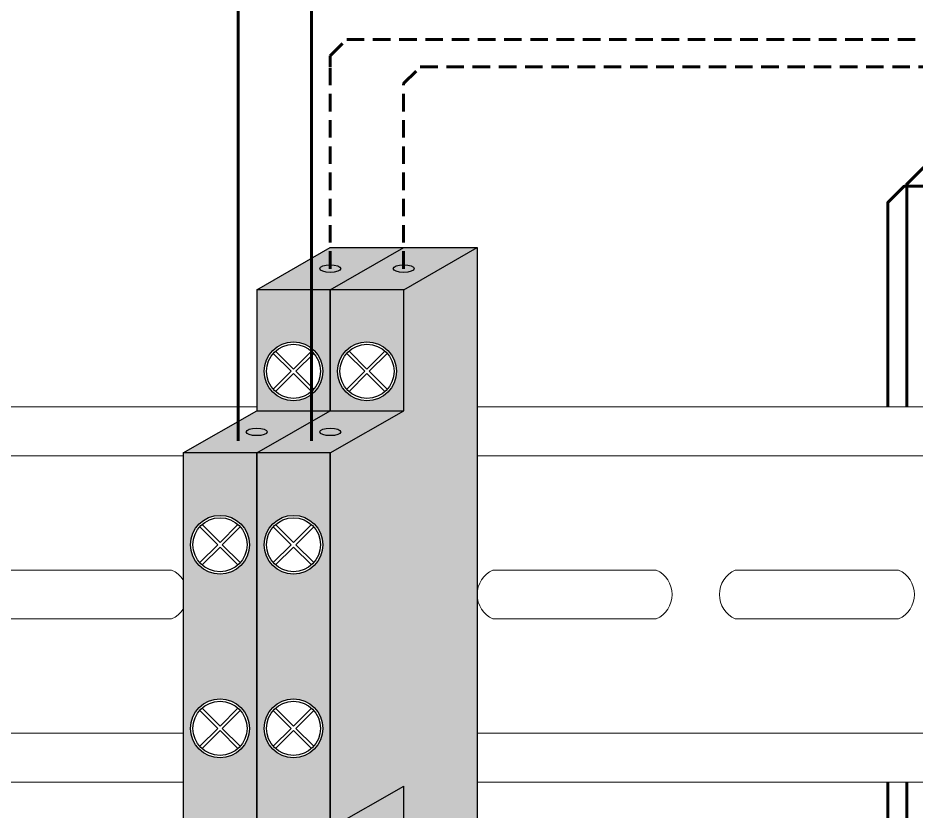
# Model space of a CAD drawing. Header units: millimetres. Extents: x -559267 to 5835, y 0 to 209897.
# Drawn here: x 881.72 to 922.48, y 172.55 to 208.56 of the extents above; entities that cross this region are included whole.
import ezdxf

# ---------------------------------------------------------------- set-up
doc = ezdxf.new("R2010")
doc.units = ezdxf.units.MM
doc.set_wipeout_variables(frame=1)
doc.linetypes.add('HIDDEN2', pattern=[4.7625, 3.175, -1.5875])
doc.layers.add('Таблицы', color=7, linetype='Continuous', lineweight=13)

# ---------------------------------------------------------------- blocks, each defined once
blk = doc.blocks.new('Дин')
blk.add_wipeout([(-0.76, 46), (-0.76, 0), (228.89, 0), (228.89, 46)])
blk.add_lwpolyline([(228.89, 46), (-0.76, 46), (-0.76, 0), (228.89, 0)])
at = {"layer": 'Таблицы'}
for points in [[(-0.76, 40), (-0.76, 40), (228.89, 40)], [(-0.76, 6), (-0.76, 6), (228.89, 6)]]:
    blk.add_lwpolyline(points, dxfattribs=at)
for points in [[(56.66, 26), (56.66, 26), (36.66, 26), (36.66, 26, 0.644829), (36.66, 20), (36.66, 20), (56.66, 20), (56.66, 20, 0.644829)], [(86.34, 26), (86.34, 26), (66.34, 26), (66.34, 26, 0.644829), (66.34, 20), (66.34, 20), (86.34, 20), (86.34, 20, 0.644829)], [(116.02, 26), (116.02, 26), (96.02, 26), (96.02, 26, 0.644829), (96.02, 20), (96.02, 20), (116.02, 20), (116.02, 20, 0.644829)], [(145.7, 26), (145.7, 26), (125.7, 26), (125.7, 26, 0.644829), (125.7, 20), (125.7, 20), (145.7, 20), (145.7, 20, 0.644829)]]:
    blk.add_lwpolyline(points, format="xyb", close=True, dxfattribs=at)
blk = doc.blocks.new('Клема')
blk.add_wipeout([(9, 90.16), (18, 90.16), (18, 5.16), (9, 0), (0, 0), (0, 19), (-9, 19), (-9, 65), (0, 70.16), (0, 85)])
at = {"true_color": 0x939598}
h = blk.add_hatch(color=252, dxfattribs=at)
h.dxf.hatch_style = 1
h.paths.add_polyline_path([(9, 70.16), (0, 70.16), (-9, 65), (0, 65)])
h.paths.add_polyline_path([(9, 85), (0, 85), (0, 85), (0, 70.16), (9, 70.16)])
h.paths.add_polyline_path([(8.1, 75, -1), (0.9, 75, -1)], flags=16)
h.paths.add_polyline_path([(7.81, 75, -1), (1.19, 75, -1)], flags=0)
h.paths.add_polyline_path([(18, 90.16), (9, 90.16), (0, 85), (9, 85)])
h.paths.add_polyline_path([(0, 65), (-9, 65), (-9, 65), (-9, 19), (0, 19), (0, 19)])
h.paths.add_polyline_path([(-0.9, 53.75, -1), (-8.1, 53.75, -1)], flags=16)
h.paths.add_polyline_path([(-1.19, 53.75, -1), (-7.81, 53.75, -1)], flags=0)
h.paths.add_polyline_path([(-0.9, 31.25, -1), (-8.1, 31.25, -1)], flags=16)
h.paths.add_polyline_path([(-1.19, 31.25, -1), (-7.81, 31.25, -1)], flags=0)
h.paths.add_polyline_path([(9, 24.16), (0, 19), (0, 19), (0, 0), (9, 0)])
h.paths.add_polyline_path([(8.1, 9.5, -1), (0.9, 9.5, -1)], flags=16)
h.paths.add_polyline_path([(7.81, 9.5, -1), (1.19, 9.5, -1)], flags=0)
at = {"true_color": 0xc7c8ca}
h = blk.add_hatch(color=9, dxfattribs=at)
h.dxf.hatch_style = 1
h.paths.add_polyline_path([(18, 90.16), (9, 85), (9, 70.16), (0, 65), (0, 19), (9, 24.16), (9, 0), (18, 5.16)])
for points in [[(0, 85), (9, 90.16)], [(9, 85), (18, 90.16)], [(9, 90.16), (18, 90.16), (18, 5.16)], [(9, 85), (0, 85), (0, 70.16)], [(9, 70.16), (9, 85)], [(2.02, 72.81), (4.22, 75), (2.02, 77.19)], [(2.31, 77.48), (4.5, 75.28), (6.69, 77.48)], [(6.98, 77.19), (4.78, 75), (6.98, 72.81)], [(6.69, 72.52), (4.5, 74.72), (2.31, 72.52)], [(-9, 65), (0, 70.16)], [(0, 65), (9, 70.16)], [(0, 70.16), (9, 70.16)], [(0, 65), (-9, 65), (-9, 19), (0, 19), (0, 65)], [(0, 65), (0, 0), (9, 0), (9, 24.16)], [(-6.69, 56.23), (-4.5, 54.03), (-2.31, 56.23)], [(-6.98, 51.56), (-4.78, 53.75), (-6.98, 55.94)], [(-2.02, 55.94), (-4.22, 53.75), (-2.02, 51.56)], [(-2.31, 51.27), (-4.5, 53.47), (-6.69, 51.27)], [(-6.98, 33.44), (-4.78, 31.25), (-6.98, 29.06)], [(-2.31, 33.73), (-4.5, 31.53), (-6.69, 33.73)], [(-2.02, 29.06), (-4.22, 31.25), (-2.02, 33.44)], [(-6.69, 28.77), (-4.5, 30.97), (-2.31, 28.77)], [(0, 19), (9, 24.16)], [(2.02, 7.31), (4.22, 9.5), (2.02, 11.69)], [(2.3, 11.98), (4.5, 9.78), (6.69, 11.98)], [(6.98, 11.69), (4.78, 9.5), (6.98, 7.31)], [(6.69, 7.02), (4.5, 9.22), (2.3, 7.02)], [(9, 0), (18, 5.16)]]:
    blk.add_lwpolyline(points)
for centre, radius in [((4.5, 75), 3.6), ((4.5, 75), 3.31), ((-4.5, 53.75), 3.6), ((-4.5, 53.75), 3.31), ((-4.5, 31.25), 3.6), ((-4.5, 31.25), 3.31), ((4.5, 9.5), 3.6), ((4.5, 9.5), 3.31)]:
    blk.add_circle(centre, radius)
for centre in [(9, 87.58), (0, 67.58)]:
    blk.add_ellipse(centre, major_axis=(1.29, 0), ratio=0.358431)
blk = doc.blocks.new('$RECOVER_230809152414-111111')
at = {"color": 116, "lineweight": 60, "true_color": 0x136734}
blk.add_lwpolyline([(263.23, 552.3), (263.23, 567.4), (260.27, 570.36), (242.34, 570.36), (239.38, 567.4), (239.38, 374.73), (236.41, 371.77), (83.41, 371.77), (80.45, 368.8), (80.45, 342.67), (83.41, 339.7), (98.07, 339.7), (83.41, 339.7), (80.45, 336.74), (80.45, 230.69), (83.41, 227.73), (98.07, 227.73), (83.41, 227.73), (80.45, 224.76), (80.45, 118.72), (83.41, 115.75), (98.07, 115.75)], dxfattribs=at)
at = {"color": 32, "lineweight": 60, "true_color": 0xcd6928}
blk.add_lwpolyline([(249.45, 552.3), (249.45, 564.03), (246.48, 566.99), (238.89, 566.99), (235.93, 564.03), (235.93, 371.12), (232.96, 368.16), (87.75, 368.16), (84.79, 365.19), (84.79, 350.2), (87.75, 347.23), (98.07, 347.23), (87.75, 347.23), (84.79, 344.27), (84.79, 238.22), (87.75, 235.26), (98.07, 235.26), (87.75, 235.26), (84.79, 232.29), (84.79, 126.24), (87.75, 123.28), (98.07, 123.28)], dxfattribs=at)
at = {"layer": 'Таблицы', "xscale": 1.482165903010609, "yscale": 1.482165903010609, "zscale": 1.482165903010609}
blk.add_blockref('Дин', (21.95, 458.76), dxfattribs=at)
at = {"xscale": 1.482165903010753, "yscale": 1.482165903010753, "zscale": 1.482165903010753}
blk.add_blockref('Клема', (121.38, 422.22), dxfattribs=at)
blk.add_blockref('Клема', (134.72, 422.22), dxfattribs=at)
at = {"color": 4, "linetype": 'HIDDEN2', "lineweight": 60}
for points in [[(148.05, 552.02), (148.05, 585.66), (151.05, 588.66), (380.18, 588.66), (383.18, 591.66), (383.18, 750.96), (380.18, 753.96), (361.2, 753.96)], [(134.72, 552.02), (134.72, 588.66), (134.72, 590.66), (137.72, 593.66), (375.18, 593.66), (378.18, 596.66), (378.18, 735.83), (375.18, 738.83), (361.2, 738.83)]]:
    blk.add_lwpolyline(points, dxfattribs=at)
at = {"color": 30, "lineweight": 60, "true_color": 0xf26722}
blk.add_lwpolyline([(117.99, 520.77), (117.99, 609.78), (120.99, 612.78), (188.09, 612.78), (191.09, 615.78), (191.09, 652.93)], dxfattribs=at)
at = {"color": 116, "lineweight": 60, "true_color": 0x136734}
blk.add_lwpolyline([(240, 652.93), (240, 617.78), (240, 610.78), (237, 607.78), (134.33, 607.78), (131.33, 604.78), (131.33, 520.77)], dxfattribs=at)

msp = doc.modelspace()

# ---------------------------------------------------------------- block references
at = {"xscale": 0.25, "yscale": 0.25, "zscale": 0.25}
msp.add_blockref('$RECOVER_230809152414-111111', (862.217, 59.171), dxfattribs=at)

doc.saveas('drawing.dxf')
